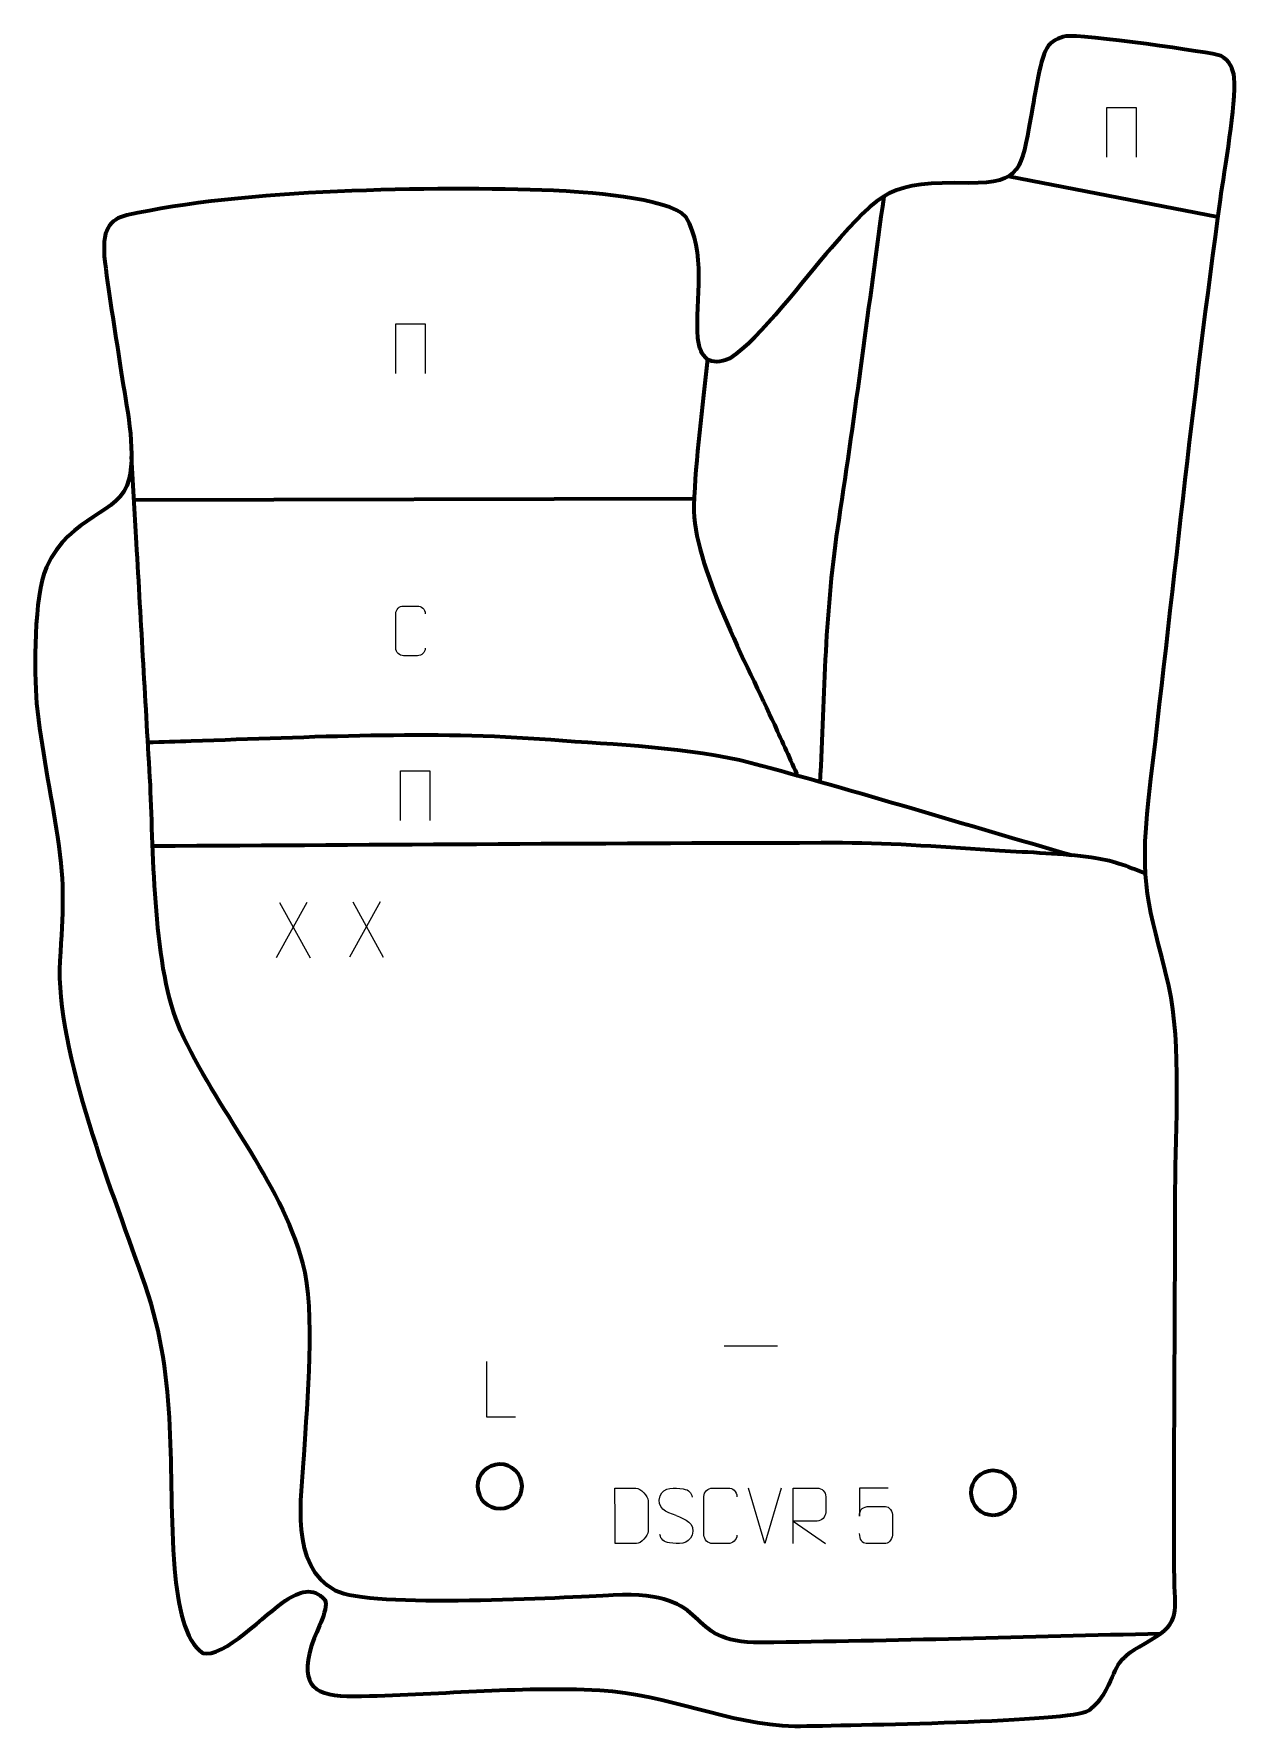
# Model space of a CAD drawing. Header units: millimetres. Extents: x 1012 to 1553, y -31 to 731.
import ezdxf

# ---------------------------------------------------------------- set-up
doc = ezdxf.new("R2010")
doc.units = ezdxf.units.MM
doc.header["$MEASUREMENT"] = 0
doc.layers.add('layer 2', color=7, linetype='Continuous')
doc.layers.add('layer 3', color=7, linetype='Continuous')

msp = doc.modelspace()

# ---------------------------------------------------------------- linework, layer by layer
at = {"layer": 'layer 2', "color": 250, "lineweight": 9}
for points, knots in [([(1495.0666, 675.3405), (1495.0666, 675.3405), (1495.0666, 697.6908), (1495.0666, 697.6908), (1495.0666, 697.6908), (1495.0666, 697.6908), (1508.1849, 697.6908), (1508.1849, 697.6908), (1508.1849, 697.6908), (1508.1849, 697.6908), (1508.1849, 675.3405), (1508.1849, 675.3405)], [0, 0, 0, 0, 0.25, 0.25, 0.25, 0.25, 0.5, 0.5, 0.5, 0.5, 1, 1, 1, 1]), ([(1175.2408, 577.9738), (1175.2408, 577.9738), (1175.2408, 600.3241), (1175.2408, 600.3241), (1175.2408, 600.3241), (1175.2408, 600.3241), (1188.3591, 600.3241), (1188.3591, 600.3241), (1188.3591, 600.3241), (1188.3591, 600.3241), (1188.3591, 577.9738), (1188.3591, 577.9738)], [0, 0, 0, 0, 0.25, 0.25, 0.25, 0.25, 0.5, 0.5, 0.5, 0.5, 1, 1, 1, 1]), ([(1188.4486, 454.3931), (1188.3234, 452.3121), (1186.8212, 450.9869), (1184.8975, 450.9772), (1184.8975, 450.9772), (1182.8089, 450.9775), (1180.7203, 450.9775), (1178.632, 450.9772), (1178.632, 450.9772), (1176.9078, 450.8828), (1175.1414, 452.5707), (1175.1514, 454.3775), (1175.1514, 454.3775), (1175.1518, 459.5457), (1175.1518, 464.7134), (1175.1514, 469.8808), (1175.1514, 469.8808), (1175.1552, 471.7959), (1176.7197, 473.3358), (1178.6476, 473.3237), (1178.6476, 473.3237), (1180.7306, 473.3237), (1182.8141, 473.3237), (1184.8975, 473.3237), (1184.8975, 473.3237), (1186.641, 473.3555), (1188.4247, 472.0196), (1188.4486, 469.8362)], [0, 0, 0, 0, 0.125, 0.125, 0.125, 0.125, 0.25, 0.25, 0.25, 0.25, 0.375, 0.375, 0.375, 0.375, 0.5, 0.5, 0.5, 0.5, 0.625, 0.625, 0.625, 0.625, 0.75, 0.75, 0.75, 0.75, 1, 1, 1, 1]), ([(1177.3574, 376.8904), (1177.3574, 376.8904), (1177.3574, 399.2407), (1177.3574, 399.2407), (1177.3574, 399.2407), (1177.3574, 399.2407), (1190.4757, 399.2407), (1190.4757, 399.2407), (1190.4757, 399.2407), (1190.4757, 399.2407), (1190.4757, 376.8904), (1190.4757, 376.8904)], [0, 0, 0, 0, 0.25, 0.25, 0.25, 0.25, 0.5, 0.5, 0.5, 0.5, 1, 1, 1, 1]), ([(1229.0357, 108.3831), (1229.0357, 108.3831), (1216.0866, 108.3831), (1216.0866, 108.3831), (1216.0866, 108.3831), (1216.0866, 108.3831), (1216.0866, 133.3367), (1216.0866, 133.3367)], [0, 0, 0, 0, 0.33333333, 0.33333333, 0.33333333, 0.33333333, 1, 1, 1, 1]), ([(1273.8244, 51.5397), (1276.1562, 51.5401), (1281.1064, 51.5161), (1283.4379, 51.5158), (1283.4379, 51.5158), (1285.3629, 51.4104), (1288.6815, 54.952), (1288.6703, 56.9693), (1288.6703, 56.9693), (1288.6699, 62.7394), (1288.6699, 64.9091), (1288.6703, 70.6784), (1288.6703, 70.6784), (1288.666, 72.8165), (1285.2915, 76.4766), (1283.1391, 76.4631), (1283.1391, 76.4631), (1280.8134, 76.4631), (1276.0891, 76.4631), (1273.763, 76.4631), (1273.763, 76.4631), (1273.7634, 70.7162), (1273.8247, 57.287), (1273.8244, 51.5397)], [0, 0, 0, 0, 0.14285714, 0.14285714, 0.14285714, 0.14285714, 0.28571429, 0.28571429, 0.28571429, 0.28571429, 0.42857143, 0.42857143, 0.42857143, 0.42857143, 0.57142857, 0.57142857, 0.57142857, 0.57142857, 0.71428571, 0.71428571, 0.71428571, 0.71428571, 1, 1, 1, 1]), ([(1301.2222, 64.1622), (1296.9739, 65.6326), (1292.0658, 67.4284), (1294.0709, 72.9487), (1294.0709, 72.9487), (1295.5744, 77.0886), (1300.788, 76.7001), (1304.3916, 76.099), (1304.3916, 76.099), (1307.2522, 75.6218), (1308.1169, 74.4086), (1308.4275, 72.3245)], [0, 0, 0, 0, 0.25, 0.25, 0.25, 0.25, 0.5, 0.5, 0.5, 0.5, 1, 1, 1, 1]), ([(1328.6398, 55.3293), (1328.5, 53.0059), (1326.8228, 51.5263), (1324.6751, 51.5155), (1324.6751, 51.5155), (1322.3432, 51.5159), (1320.0113, 51.5159), (1317.6798, 51.5155), (1317.6798, 51.5155), (1315.7548, 51.4101), (1313.7827, 53.2946), (1313.7939, 55.3119), (1313.7939, 55.3119), (1313.7943, 61.082), (1313.7943, 66.8517), (1313.7939, 72.621), (1313.7939, 72.621), (1313.7981, 74.7591), (1315.5448, 76.4783), (1317.6972, 76.4648), (1317.6972, 76.4648), (1320.0229, 76.4648), (1322.349, 76.4648), (1324.6751, 76.4648), (1324.6751, 76.4648), (1326.6217, 76.5003), (1328.6131, 75.0088), (1328.6398, 72.5712)], [0, 0, 0, 0, 0.125, 0.125, 0.125, 0.125, 0.25, 0.25, 0.25, 0.25, 0.375, 0.375, 0.375, 0.375, 0.5, 0.5, 0.5, 0.5, 0.625, 0.625, 0.625, 0.625, 0.75, 0.75, 0.75, 0.75, 1, 1, 1, 1]), ([(1353.8849, 51.5116), (1353.8849, 51.5116), (1353.8849, 76.4651), (1353.8849, 76.4651), (1353.8849, 76.4651), (1357.4797, 76.4651), (1361.0752, 76.4651), (1364.6704, 76.4651), (1364.6704, 76.4651), (1366.9957, 76.4274), (1368.553, 74.9374), (1368.5489, 72.571), (1368.5489, 72.571), (1368.5485, 70.5355), (1368.5485, 67.4761), (1368.5489, 65.4401), (1368.5489, 65.4401), (1368.5424, 63.5646), (1366.7301, 61.6228), (1364.7206, 61.6037), (1364.7206, 61.6037), (1364.7206, 61.6037), (1353.8849, 61.6037), (1353.8849, 61.6037), (1353.8849, 61.6037), (1353.8849, 61.6037), (1368.5396, 51.5116), (1368.5396, 51.5116)], [0, 0, 0, 0, 0.125, 0.125, 0.125, 0.125, 0.25, 0.25, 0.25, 0.25, 0.375, 0.375, 0.375, 0.375, 0.5, 0.5, 0.5, 0.5, 0.625, 0.625, 0.625, 0.625, 0.75, 0.75, 0.75, 0.75, 1, 1, 1, 1]), ([(1396.6111, 76.4431), (1396.6111, 76.4431), (1383.7594, 76.4431), (1383.7594, 76.4431), (1383.7594, 76.4431), (1383.7597, 72.2125), (1383.7597, 67.9816), (1383.7594, 63.7504), (1383.7594, 63.7504), (1383.7591, 67.0605), (1385.3901, 68.1323), (1388.2021, 68.1928), (1388.2021, 68.1928), (1390.6417, 68.1931), (1393.0812, 68.1931), (1395.5204, 68.1928), (1395.5204, 68.1928), (1397.1702, 68.1996), (1398.6451, 65.8191), (1398.6736, 63.7504), (1398.6736, 63.7504), (1398.6733, 61.1631), (1398.6733, 58.5755), (1398.6736, 55.9878), (1398.6736, 55.9878), (1398.7198, 54.0284), (1397.2204, 51.5921), (1395.5945, 51.5336), (1395.5945, 51.5336), (1393.638, 51.5339), (1388.743, 51.5339), (1386.786, 51.5336), (1386.786, 51.5336), (1384.9405, 51.5248), (1383.8334, 53.4896), (1383.8126, 56.0407)], [0, 0, 0, 0, 0.1, 0.1, 0.1, 0.1, 0.2, 0.2, 0.2, 0.2, 0.3, 0.3, 0.3, 0.3, 0.4, 0.4, 0.4, 0.4, 0.5, 0.5, 0.5, 0.5, 0.6, 0.6, 0.6, 0.6, 0.7, 0.7, 0.7, 0.7, 0.8, 0.8, 0.8, 0.8, 1, 1, 1, 1]), ([(1301.2222, 64.1621), (1305.2408, 62.5154), (1310.2703, 60.6271), (1308.4363, 55.2668), (1308.4363, 55.2668), (1306.9765, 51.0004), (1302.0657, 51.2571), (1298.3396, 51.8118), (1298.3396, 51.8118), (1295.5896, 52.2216), (1294.3687, 53.4351), (1293.9907, 55.5473)], [0, 0, 0, 0, 0.25, 0.25, 0.25, 0.25, 0.5, 0.5, 0.5, 0.5, 1, 1, 1, 1])]:
    msp.add_open_spline(points, degree=3, knots=knots, dxfattribs=at)
at = {"layer": 'layer 2', "color": 140, "lineweight": 158}
for points in [[(1450.8629, 666.688), (1450.8629, 666.688), (1545.0697, 648.4212), (1545.0697, 648.4212)], [(1057.3977, 521.124), (1057.3977, 521.124), (1309.4374, 521.6701), (1309.4374, 521.6701)]]:
    msp.add_open_spline(points, degree=3, dxfattribs=at)
for points, knots in [([(1366.118, 393.5931), (1367.9967, 434.4868), (1368.3057, 471.3158), (1374.5651, 512.1479), (1374.5651, 512.1479), (1381.9767, 560.4942), (1388.1275, 609.1725), (1394.8242, 657.6478)], [0, 0, 0, 0, 0.33333333, 0.33333333, 0.33333333, 0.33333333, 1, 1, 1, 1]), ([(1315.3222, 584.4185), (1313.1928, 563.2075), (1309.9531, 539.4871), (1309.2485, 518.4106), (1309.2485, 518.4106), (1308.3842, 492.5575), (1333.9633, 445.3727), (1345.4618, 419.9715), (1345.4618, 419.9715), (1349.0066, 412.1297), (1352.5593, 404.2904), (1356.1309, 396.4607)], [0, 0, 0, 0, 0.25, 0.25, 0.25, 0.25, 0.5, 0.5, 0.5, 0.5, 1, 1, 1, 1]), ([(1519.1074, 10.9208), (1459.3839, 9.4402), (1399.3435, 7.6795), (1339.6287, 6.9424), (1339.6287, 6.9424), (1302.4937, 6.484), (1319.9699, 30.4985), (1272.9976, 28.2227), (1272.9976, 28.2227), (1251.7057, 27.1911), (1163.3485, 22.1416), (1148.1083, 30.2728), (1148.1083, 30.2728), (1127.1902, 41.4335), (1132.783, 71.7583), (1133.9938, 91.4697), (1133.9938, 91.4697), (1135.3037, 114.9858), (1139.2654, 155.9405), (1133.3587, 177.7105), (1133.3587, 177.7105), (1123.2431, 214.9931), (1094.0953, 247.4665), (1078.3525, 282.363), (1078.3525, 282.363), (1065.9684, 309.8142), (1066.2434, 361.5797), (1064.7548, 392.6997), (1064.7548, 392.6997), (1062.6805, 429.0249), (1060.6079, 465.3503), (1058.5355, 501.6757), (1058.5355, 501.6757), (1058.5355, 501.6757), (1056.2598, 540.5722), (1056.2598, 540.5722)], [0, 0, 0, 0, 0.1, 0.1, 0.1, 0.1, 0.2, 0.2, 0.2, 0.2, 0.3, 0.3, 0.3, 0.3, 0.4, 0.4, 0.4, 0.4, 0.5, 0.5, 0.5, 0.5, 0.6, 0.6, 0.6, 0.6, 0.7, 0.7, 0.7, 0.7, 0.8, 0.8, 0.8, 0.8, 1, 1, 1, 1]), ([(1479.5592, 361.0217), (1431.4904, 374.8438), (1383.3371, 389.7497), (1335.0572, 402.6446), (1335.0572, 402.6446), (1307.0227, 409.8042), (1273.9092, 410.8099), (1244.865, 413.0666), (1244.865, 413.0666), (1190.6055, 417.2827), (1137.388, 414.1975), (1083.1133, 412.517), (1083.1133, 412.517), (1076.6284, 412.312), (1070.1435, 412.1071), (1063.6586, 411.9022)], [0, 0, 0, 0, 0.2, 0.2, 0.2, 0.2, 0.4, 0.4, 0.4, 0.4, 0.6, 0.6, 0.6, 0.6, 1, 1, 1, 1]), ([(1066.3125, 365.4227), (1169.5706, 365.8988), (1272.8948, 366.7793), (1376.1456, 366.8669), (1376.1456, 366.8669), (1399.023, 366.8864), (1423.7827, 364.7435), (1446.7858, 363.3601), (1446.7858, 363.3601), (1459.704, 362.5831), (1475.4488, 362.0041), (1488.0462, 360.301), (1488.0462, 360.301), (1497.1707, 359.0674), (1503.9268, 356.3936), (1512.3924, 353.1144)], [0, 0, 0, 0, 0.2, 0.2, 0.2, 0.2, 0.4, 0.4, 0.4, 0.4, 0.6, 0.6, 0.6, 0.6, 1, 1, 1, 1])]:
    msp.add_open_spline(points, degree=3, knots=knots, dxfattribs=at)
at = {"layer": 'layer 2', "color": 250, "lineweight": 9}
for points in [[(1135.1727, 339.9191), (1135.1727, 339.9191), (1121.4321, 315.0233), (1121.4321, 315.0233)], [(1122.8867, 339.9191), (1122.8867, 339.9191), (1136.6273, 314.9656), (1136.6273, 314.9656)], [(1168.1113, 340.2955), (1168.1113, 340.2955), (1154.3707, 315.3997), (1154.3707, 315.3997)], [(1155.8253, 340.2955), (1155.8253, 340.2955), (1169.5659, 315.342), (1169.5659, 315.342)], [(1322.9219, 140.4154), (1322.9219, 140.4154), (1346.8999, 140.4154), (1346.8999, 140.4154)], [(1341.2168, 51.5115), (1341.2168, 51.5115), (1333.895, 76.4651), (1333.895, 76.4651)], [(1348.5387, 76.4651), (1348.5387, 76.4651), (1341.2169, 51.5115), (1341.2169, 51.5115)]]:
    msp.add_open_spline(points, degree=3, dxfattribs=at)
at = {"layer": 'layer 2', "color": 142, "lineweight": 200}
for points in [[(1222.0613, 67.2037), (1216.5388, 67.1406), (1212.0108, 71.5664), (1211.9477, 77.0888), (1211.9477, 77.0888), (1211.8845, 82.6113), (1216.3102, 87.1393), (1221.8327, 87.2024), (1221.8327, 87.2024), (1227.3552, 87.2656), (1231.8832, 82.8398), (1231.9463, 77.3174), (1231.9463, 77.3174), (1232.0095, 71.7949), (1227.5838, 67.2669), (1222.0613, 67.2037)], [(1443.9619, 64.3153), (1438.4394, 64.2522), (1433.9114, 68.6779), (1433.8482, 74.2003), (1433.8482, 74.2003), (1433.7851, 79.7228), (1438.2108, 84.2509), (1443.7333, 84.314), (1443.7333, 84.314), (1449.2558, 84.3771), (1453.7838, 79.9513), (1453.8469, 74.4289), (1453.8469, 74.4289), (1453.9101, 68.9064), (1449.4844, 64.3784), (1443.9619, 64.3153)]]:
    msp.add_open_spline(points, degree=3, knots=[0, 0, 0, 0, 0.2, 0.2, 0.2, 0.2, 0.4, 0.4, 0.4, 0.4, 0.6, 0.6, 0.6, 0.6, 1, 1, 1, 1], dxfattribs=at)
at = {"layer": 'layer 3', "color": 242, "lineweight": 158}
msp.add_open_spline([(1246.1042, 660.2684), (1257.9886, 659.6798), (1298.5689, 657.1629), (1305.5828, 648.4815), (1305.5828, 648.4815), (1315.2498, 632.8141), (1309.9224, 611.1982), (1311.066, 593.7969), (1311.066, 593.7969), (1312.0445, 584.8561), (1316.4856, 580.8489), (1325.4904, 584.7313), (1325.4904, 584.7313), (1339.2555, 593.6803), (1358.8995, 620.7731), (1370.9579, 634.3049), (1370.9579, 634.3049), (1394.0502, 660.6127), (1397.3968, 664.0973), (1432.9385, 663.6362), (1432.9385, 663.6362), (1457.024, 663.567), (1456.4631, 670.3331), (1460.7319, 692.4682), (1460.7319, 692.4682), (1462.1059, 699.8812), (1464.6378, 718.9083), (1468.0723, 724.3692), (1468.0723, 724.3692), (1469.9964, 727.4288), (1473.1167, 729.0015), (1476.7989, 729.6656), (1476.7989, 729.6656), (1482.888, 730.7636), (1543.1316, 722.2661), (1546.333, 720.8874), (1546.333, 720.8874), (1550.3064, 718.7286), (1551.9107, 715.1373), (1552.3269, 711.0437), (1552.3269, 711.0437), (1553.1971, 699.2118), (1548.0121, 669.256), (1546.1447, 656.2239), (1546.1447, 656.2239), (1533.7245, 566.7542), (1524.5022, 476.8158), (1513.8928, 387.1128), (1513.8928, 387.1128), (1509.6189, 346.4918), (1513.651, 340.485), (1522.978, 302.3764), (1522.978, 302.3764), (1528.7496, 275.5105), (1525.8293, 238.5368), (1525.8128, 210.3836), (1525.8128, 210.3836), (1525.7771, 152.1028), (1525.0769, 93.5987), (1525.3935, 35.361), (1525.3935, 35.361), (1526.0204, 18.6742), (1527.9621, 15.3599), (1512.0918, 6.5303), (1512.0918, 6.5303), (1497.7252, -1.4627), (1500.9053, -3.452), (1493.3887, -16.696), (1493.3887, -16.696), (1491.6997, -19.6719), (1488.6555, -22.2913), (1486.7245, -23.6876), (1486.7245, -23.6876), (1479.8341, -28.6698), (1379.1454, -30.2394), (1354.6789, -30.6652), (1354.6789, -30.6652), (1323.9993, -29.7457), (1297.905, -16.324), (1266.9411, -14.4661), (1266.9411, -14.4661), (1229.3347, -12.583), (1193.5916, -16.6789), (1156.3279, -17.2146), (1156.3279, -17.2146), (1138.8055, -17.0511), (1131.8787, -13.2878), (1137.193, 5.577), (1137.193, 5.577), (1138.5774, 10.4915), (1145.2566, 21.7184), (1143.2656, 26.1451), (1143.2656, 26.1451), (1137.9328, 32.4194), (1131.6576, 29.7299), (1125.5706, 25.8874), (1125.5706, 25.8874), (1117.3517, 20.4403), (1097.1982, -0.5202), (1088.398, 2.2168), (1088.398, 2.2168), (1080.2195, 7.5257), (1077.0013, 23.5185), (1075.6482, 40.176), (1075.6482, 40.176), (1072.1983, 85.736), (1077.6031, 123.0814), (1062.2803, 167.8802), (1062.2803, 167.8802), (1048.6508, 207.3141), (1021.7423, 273.1963), (1024.0467, 313.6675), (1024.0467, 313.6675), (1025.3206, 336.038), (1026.498, 346.542), (1023.0228, 369.4031), (1023.0228, 369.4031), (1019.9692, 388.9909), (1015.5873, 409.9565), (1013.5716, 429.4834), (1013.5716, 429.4834), (1012.3556, 444.2977), (1012.3574, 477.5369), (1017.9714, 490.8212), (1017.9714, 490.8212), (1028.7834, 514.529), (1051.1555, 514.2236), (1055.1476, 530.1834), (1055.1476, 530.1834), (1058.3653, 544.5047), (1053.8381, 563.6352), (1051.6773, 578.3545), (1051.6773, 578.3545), (1049.2787, 594.694), (1046.2274, 611.8973), (1044.31, 628.179), (1044.31, 628.179), (1042.5948, 642.7436), (1046.5079, 647.3446), (1054.239, 649.1228), (1054.239, 649.1228), (1105.1731, 660.8389), (1191.7469, 662.271), (1246.1042, 660.2684)], degree=3, knots=[0, 0, 0, 0, 0.02702703, 0.02702703, 0.02702703, 0.02702703, 0.05405405, 0.05405405, 0.05405405, 0.05405405, 0.08108108, 0.08108108, 0.08108108, 0.08108108, 0.10810811, 0.10810811, 0.10810811, 0.10810811, 0.13513514, 0.13513514, 0.13513514, 0.13513514, 0.16216216, 0.16216216, 0.16216216, 0.16216216, 0.18918919, 0.18918919, 0.18918919, 0.18918919, 0.21621622, 0.21621622, 0.21621622, 0.21621622, 0.24324324, 0.24324324, 0.24324324, 0.24324324, 0.27027027, 0.27027027, 0.27027027, 0.27027027, 0.2972973, 0.2972973, 0.2972973, 0.2972973, 0.32432432, 0.32432432, 0.32432432, 0.32432432, 0.35135135, 0.35135135, 0.35135135, 0.35135135, 0.37837838, 0.37837838, 0.37837838, 0.37837838, 0.40540541, 0.40540541, 0.40540541, 0.40540541, 0.43243243, 0.43243243, 0.43243243, 0.43243243, 0.45945946, 0.45945946, 0.45945946, 0.45945946, 0.48648649, 0.48648649, 0.48648649, 0.48648649, 0.51351351, 0.51351351, 0.51351351, 0.51351351, 0.54054054, 0.54054054, 0.54054054, 0.54054054, 0.56756757, 0.56756757, 0.56756757, 0.56756757, 0.59459459, 0.59459459, 0.59459459, 0.59459459, 0.62162162, 0.62162162, 0.62162162, 0.62162162, 0.64864865, 0.64864865, 0.64864865, 0.64864865, 0.67567568, 0.67567568, 0.67567568, 0.67567568, 0.7027027, 0.7027027, 0.7027027, 0.7027027, 0.72972973, 0.72972973, 0.72972973, 0.72972973, 0.75675676, 0.75675676, 0.75675676, 0.75675676, 0.78378378, 0.78378378, 0.78378378, 0.78378378, 0.81081081, 0.81081081, 0.81081081, 0.81081081, 0.83783784, 0.83783784, 0.83783784, 0.83783784, 0.86486486, 0.86486486, 0.86486486, 0.86486486, 0.89189189, 0.89189189, 0.89189189, 0.89189189, 0.91891892, 0.91891892, 0.91891892, 0.91891892, 0.94594595, 0.94594595, 0.94594595, 0.94594595, 1, 1, 1, 1], dxfattribs=at)

doc.saveas('drawing.dxf')
